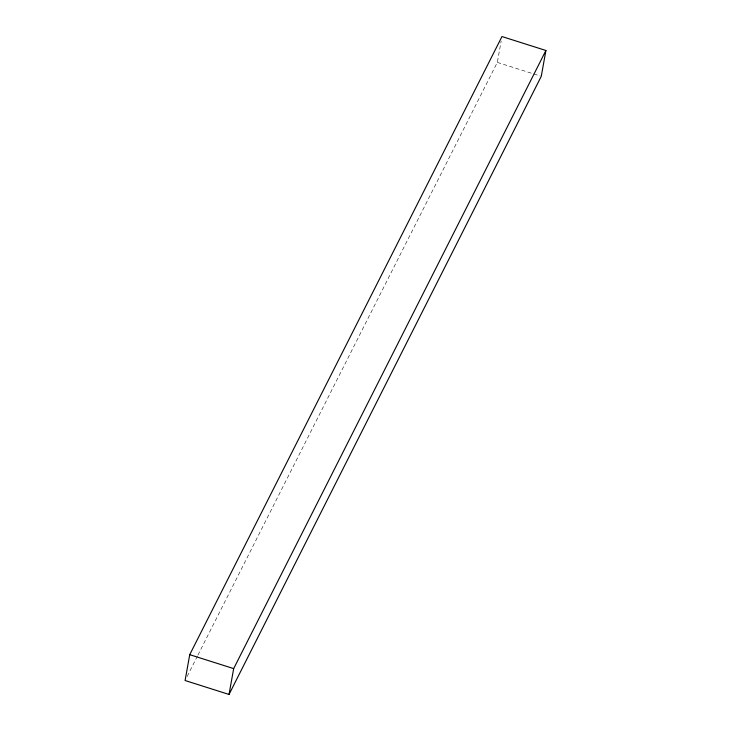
<?xml version="1.0" encoding="UTF-8"?>
<svg xmlns="http://www.w3.org/2000/svg" width="731" height="731" viewBox="0 0 731 731"><rect width="100%" height="100%" fill="white"/><g stroke="black" fill="none" stroke-linecap="round" stroke-linejoin="round"><path stroke-width="0.55" stroke-dasharray="3.65 2.74" d="M197.946 655.058L497.327 62.391L501.164 41.046M187.145 676.44L197.434 656.072M497.327 62.391L532.689 73.612M533.767 73.95L540.191 75.987"/><path stroke-width="1.1" d="M189.731 654.674L185.089 680.515L229.031 694.45L541.269 76.326L545.911 50.485L501.969 36.55L189.731 654.674L233.673 668.609L545.911 50.485M229.031 694.45L233.673 668.609"/></g></svg>
